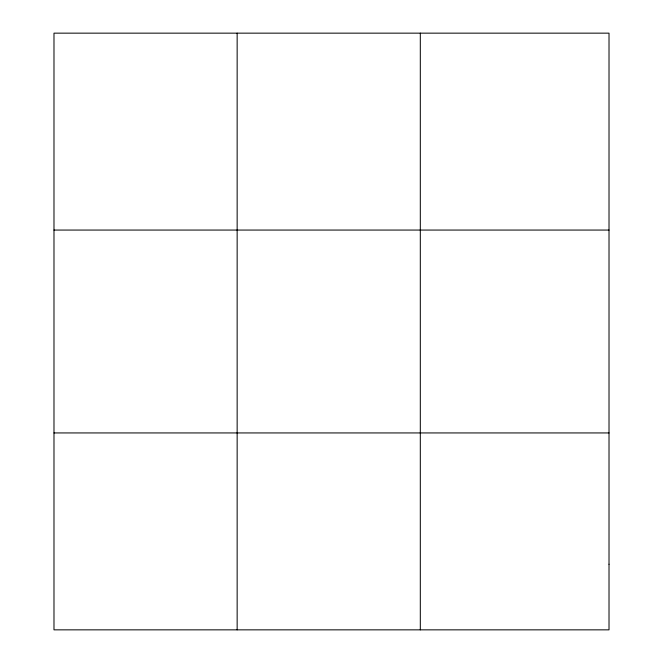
<?xml version="1.0" encoding="UTF-8"?>
<svg xmlns="http://www.w3.org/2000/svg" width="663" height="663" viewBox="0 0 663 663"><rect width="100%" height="100%" fill="white"/><g stroke="black" fill="none" stroke-linecap="round" stroke-linejoin="round"><path stroke-width="0.99" d="M237.147 33.15L237.147 629.85M420.309 33.15L420.309 629.85M53.985 230.061L609.015 230.061M53.985 432.939L609.015 432.939M609.015 564.213L609.015 629.85L53.985 629.85L53.985 33.15L609.015 33.15L609.015 564.213"/></g></svg>
